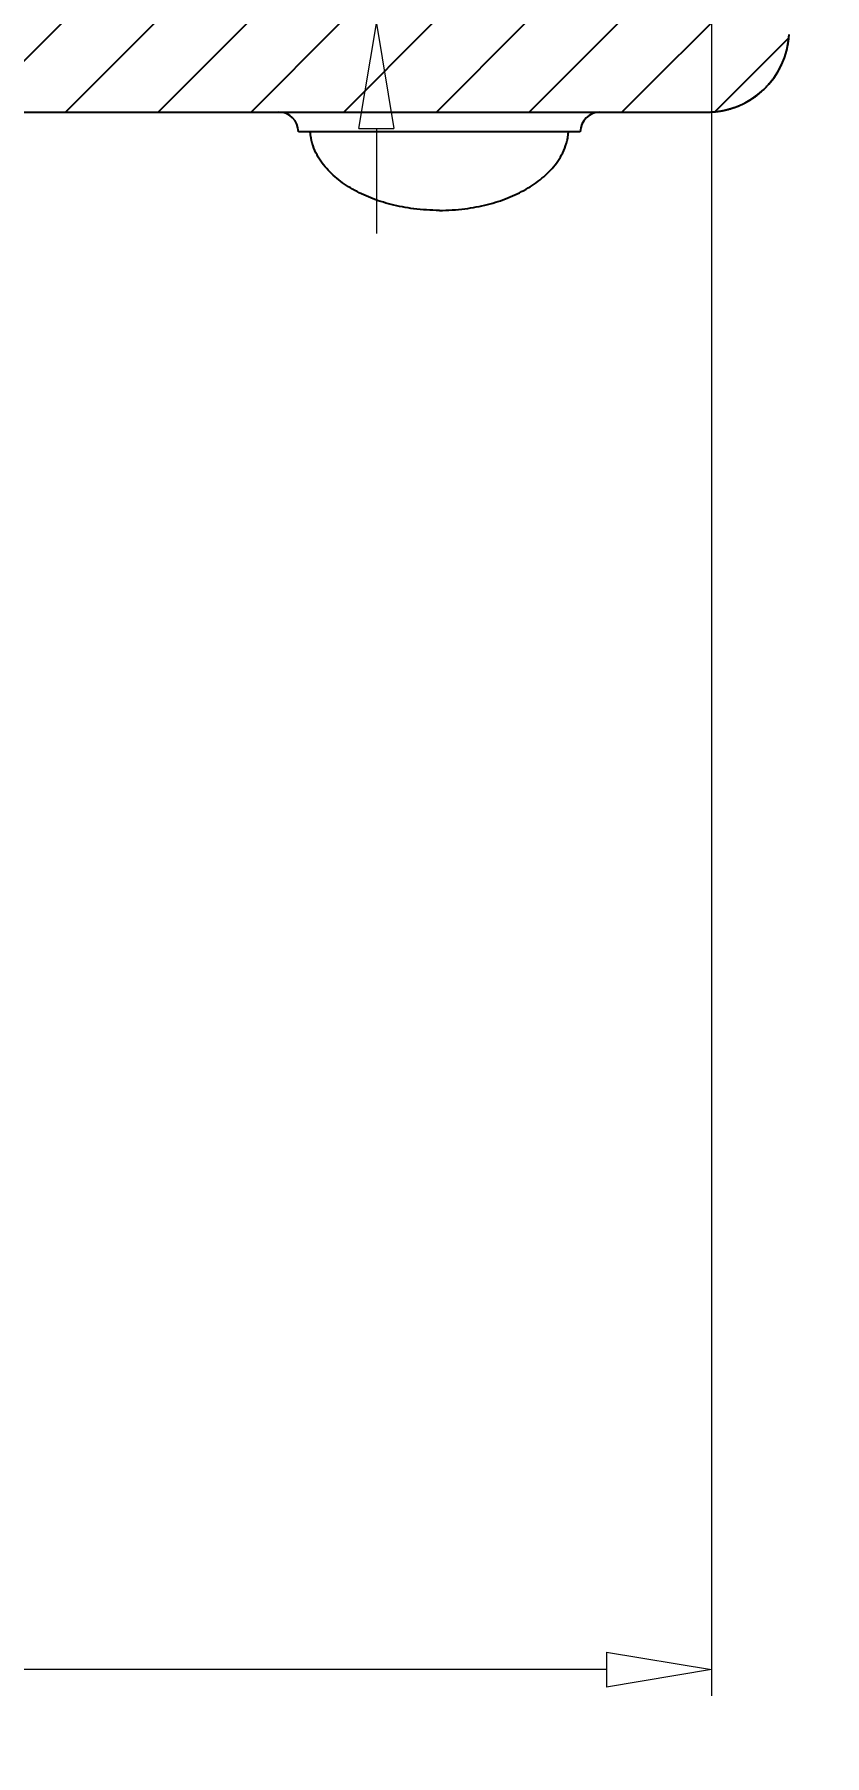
# Model space of a CAD drawing. Header units: inches. Extents: x 1964 to 3446, y -1690 to -1141.
# Drawn here: x 3289.6 to 3313.7, y -1622.4 to -1569.9 of the extents above; entities that cross this region are included whole.
import ezdxf

# ---------------------------------------------------------------- set-up
doc = ezdxf.new("R2010")
doc.units = ezdxf.units.IN
doc.header["$MEASUREMENT"] = 0
doc.layers.get('0').update_dxf_attribs({"linetype": 'CONTINUOUS'})
doc.layers.get('Defpoints').update_dxf_attribs({"linetype": 'CONTINUOUS'})
doc.layers.add('dim', color=3, linetype='CONTINUOUS', lineweight=9)
doc.styles.add('ROMAND', font='romand.shx', dxfattribs={"bigfont": 'gbcbig.shx'})
doc.dimstyles.new('YanXiu', dxfattribs={"dimtxt": 2.5, "dimasz": 2.2, "dimexe": 1, "dimexo": 0, "dimgap": 0.66, "dimtad": 0, "dimzin": 0, "dimdsep": 46, "dimtxsty": 'ROMAND', "dimblk": 'CLOSEDBLANK', "dimcen": 0, "dimclrd": 3, "dimclre": 3, "dimclrt": 7, "dimadec": 0, "dimazin": 0, "dimtfac": 1, "dimtdec": 4, "dimtofl": 0, "dimtmove": 0, "dimatfit": 3, "dimldrblk": 'CLOSEDBLANK', "dimfxl": 0, "dimtolj": 1, "dimtzin": 0, "dimlwd": 0, "dimlwe": 0, "dimarcsym": 0})

# ---------------------------------------------------------------- blocks, each defined once
blk = doc.blocks.new('_ClosedBlank')
at = {"color": 0, "linetype": 'ByBlock', "lineweight": -2}
for p, q in [((-1, 0.1666666666666667), (0, 0)), ((-1, 0.1666666666666667), (-1, -0.1666666666666667)), ((0, 0), (-1, -0.1666666666666667))]:
    blk.add_line(p, q, dxfattribs=at)
blk = doc.blocks.new('*D34')
at = {"layer": 'Defpoints', "color": 0}
for p in [(3177.699633315514, -1563.553369592495), (3310.293360159615, -1563.553369592495), (3177.699633315514, -1619.772445944509)]:
    blk.add_point(p, dxfattribs=at)
at = {"layer": 'dim', "color": 3, "lineweight": 5}
for p, q in [((3177.699633315514, -1563.553369592495), (3177.699633315514, -1620.572045944509)), ((3310.293360159615, -1563.553369592495), (3310.293360159615, -1620.572045944509)), ((3180.899633315514, -1619.772445944509), (3233.577849118517, -1619.772445944509)), ((3307.093360159615, -1619.772445944509), (3254.415144356612, -1619.772445944509))]:
    blk.add_line(p, q, dxfattribs=at)
at = {"layer": 'dim', "color": 3, "lineweight": 5, "xscale": 3.2, "yscale": 3.2, "zscale": 3.2, "rotation": 180}
blk.add_blockref('_ClosedBlank', (3177.699633315514, -1619.772445944509), dxfattribs=at)
at = {"layer": 'dim', "color": 3, "lineweight": 5, "xscale": 3.2, "yscale": 3.2, "zscale": 3.2}
blk.add_blockref('_ClosedBlank', (3310.293360159615, -1619.772445944509), dxfattribs=at)
at = {"layer": 'dim', "color": 7, "insert": (3243.996496737564, -1619.772445944509), "char_height": 4, "attachment_point": 5, "style": 'ROMAND'}
blk.add_mtext('132.59', dxfattribs=at)
blk = doc.blocks.new('*D35')
at = {"layer": 'Defpoints', "color": 0}
for p in [(3300.075564168616, -1563.553369592495), (3302.2611385062, -1563.553369592495), (3302.1564081166, -1569.553369592495)]:
    blk.add_point(p, dxfattribs=at)
at = {"layer": 'dim', "color": 3, "lineweight": 5}
for p, q in [((3300.075564168616, -1560.353369592495), (3300.075564168616, -1557.153369592495)), ((3302.2611385062, -1563.553369592495), (3299.275964168616, -1563.553369592495)), ((3302.1564081166, -1569.553369592495), (3299.275964168616, -1569.553369592495)), ((3300.075564168616, -1572.753369592495), (3300.075564168616, -1575.953369592495))]:
    blk.add_line(p, q, dxfattribs=at)
at = {"layer": 'dim', "color": 3, "lineweight": 5, "xscale": 3.2, "yscale": 3.2, "zscale": 3.2}
for p, rotation in [((3300.075564168616, -1563.553369592495), 270), ((3300.075564168616, -1569.553369592495), 90)]:
    blk.add_blockref('_ClosedBlank', p, dxfattribs=dict(at, rotation=rotation))
at = {"layer": 'dim', "color": 7, "insert": (3300.075564168616, -1550.258531497256), "char_height": 4, "attachment_point": 5, "rotation": 90, "style": 'ROMAND'}
blk.add_mtext('6.00', dxfattribs=at)

msp = doc.modelspace()

# ---------------------------------------------------------------- hatches: boundary and pattern name
h = msp.add_hatch()
h.set_pattern_fill('DEFAULT__10', color=5, scale=2, angle=45, style=0)
h.set_pattern_definition([(45, (3043.2096514326, -1624.477210543995), (-1.4142135624, 1.4142135624), [])])
edge = h.paths.add_edge_path()
edge.add_line((3178.014079991201, -1569.553369592495), (3181.156408116601, -1569.553369592495))
edge.add_line((3181.156408116601, -1569.553369592495), (3181.2611385062, -1563.553369592495))
edge.add_line((3181.2611385062, -1563.553369592495), (3182.4934213692, -1563.553369592495))
edge.add_line((3182.4934213692, -1563.553369592495), (3182.4934213692, -1569.553369592495))
edge.add_line((3182.4934213692, -1569.553369592495), (3184.4934213692, -1569.553369592495))
edge.add_line((3184.4934213692, -1569.553369592495), (3184.4934213692, -1563.553369592495))
edge.add_line((3184.4934213692, -1563.553369592495), (3185.7257042322, -1563.553369592495))
edge.add_line((3185.7257042322, -1563.553369592495), (3185.8304346217, -1569.553369592495))
edge.add_line((3185.830434621701, -1569.553369592495), (3211.5590534198, -1569.553369592495))
edge.add_line((3211.5590534198, -1569.553369592495), (3211.9964967374, -1564.553369592495))
edge.add_line((3211.9964967374, -1564.553369592495), (3212.8964967374, -1564.553369592495))
edge.add_line((3212.8964967374, -1564.553369592495), (3213.0711005848, -1569.553369592495))
edge.add_line((3213.0711005848, -1569.553369592495), (3214.9218928899, -1569.553369592495))
edge.add_line((3214.9218928899, -1569.553369592495), (3215.0964967374, -1564.553369592495))
edge.add_line((3215.0964967374, -1564.553369592495), (3215.9964967374, -1564.553369592495))
edge.add_line((3215.9964967374, -1564.553369592495), (3216.433940055, -1569.553369592495))
edge.add_line((3216.433940055, -1569.553369592495), (3271.5529026833, -1569.553369592495))
edge.add_line((3271.552902683301, -1569.553369592495), (3271.990346001, -1564.553369592495))
edge.add_line((3271.990346001, -1564.553369592495), (3272.890346001001, -1564.553369592495))
edge.add_line((3272.890346001001, -1564.553369592495), (3273.0649498484, -1569.553369592495))
edge.add_line((3273.0649498484, -1569.553369592495), (3274.915742153501, -1569.553369592495))
edge.add_line((3274.915742153501, -1569.553369592495), (3275.090346001, -1564.553369592495))
edge.add_line((3275.090346001, -1564.553369592495), (3275.990346001, -1564.553369592495))
edge.add_line((3275.990346001, -1564.553369592495), (3276.4277893186, -1569.553369592495))
edge.add_line((3276.4277893186, -1569.553369592495), (3302.1564081166, -1569.553369592495))
edge.add_line((3302.156408116601, -1569.553369592495), (3302.2611385062, -1563.553369592495))
edge.add_line((3302.2611385062, -1563.553369592495), (3303.4934213692, -1563.553369592495))
edge.add_line((3303.4934213692, -1563.553369592495), (3303.4934213692, -1569.553369592495))
edge.add_line((3303.4934213692, -1569.553369592495), (3305.4934213692, -1569.553369592495))
edge.add_line((3305.4934213692, -1569.553369592495), (3305.4934213692, -1563.553369592495))
edge.add_line((3305.4934213692, -1563.553369592495), (3306.7257042322, -1563.553369592495))
edge.add_line((3306.7257042322, -1563.553369592495), (3306.8304346217, -1569.553369592495))
edge.add_line((3306.830434621701, -1569.553369592495), (3309.978913483901, -1569.553369592495))
edge.add_line((3309.978913483901, -1569.553369592495), (3311.116162294401, -1547.853369592495))
edge.add_line((3311.116162294401, -1547.853369592495), (3312.048032181301, -1547.853369592495))
edge.add_line((3312.0480321813, -1547.853369592495), (3312.0951991826, -1548.753369592495))
edge.add_line((3312.0951991826, -1548.753369592495), (3313.220292847901, -1548.753369592495))
edge.add_line((3313.220292847901, -1548.753369592495), (3313.2464967376, -1549.253369592495))
edge.add_line((3313.2464967376, -1549.253369592495), (3313.7464967376, -1549.253369592495))
edge.add_line((3313.7464967376, -1549.253369592495), (3312.6652802341, -1569.884209483095))
edge.add_spline(control_points=[(3310.1687063973, -1572.253369592495), (3311.5730824638, -1572.253369592494), (3312.5917808698, -1571.286660900994), (3312.6652802341, -1569.884209483095)], knot_values=[0, 0, 0, 0, 1, 1, 1, 1], degree=3, periodic=0)
edge.add_line((3310.1687063973, -1572.253369592495), (3264.0862168196, -1572.253369592495))
edge.add_line((3264.0862168196, -1572.253369592495), (3264.052533684101, -1571.868369592495))
edge.add_line((3264.052533684101, -1571.868369592495), (3223.940459791001, -1571.868369592495))
edge.add_line((3223.940459791, -1571.868369592495), (3223.9067766555, -1572.253369592495))
edge.add_line((3223.9067766555, -1572.253369592495), (3177.8242870779, -1572.253369592495))
edge.add_spline(control_points=[(3177.8242870779, -1572.253369592495), (3176.4199110113, -1572.253369592494), (3175.401212605299, -1571.286660900994), (3175.327713241, -1569.884209483095)], knot_values=[0, 0, 0, 0, 1, 1, 1, 1], degree=3, periodic=0)
edge.add_line((3175.327713241, -1569.884209483095), (3174.2464967376, -1549.253369592495))
edge.add_line((3174.2464967376, -1549.253369592495), (3174.7464967376, -1549.253369592495))
edge.add_line((3174.7464967376, -1549.253369592495), (3174.7727006272, -1548.753369592495))
edge.add_line((3174.7727006272, -1548.753369592495), (3175.8977942925, -1548.753369592495))
edge.add_line((3175.8977942925, -1548.753369592495), (3175.9449612938, -1547.853369592495))
edge.add_line((3175.944961293801, -1547.853369592495), (3176.876831180801, -1547.853369592495))
edge.add_line((3176.876831180801, -1547.853369592495), (3178.014079991201, -1569.553369592495))

# ---------------------------------------------------------------- linework, layer by layer
at = {"color": 7, "linetype": 'Continuous'}
for p, q in [((3177.8242870779, -1572.253369592495), (3310.1687063973, -1572.253369592495)), ((3264.0862168196, -1572.253369592495), (3310.1687063973, -1572.253369592495)), ((3306.2964967376, -1572.853369592495), (3297.6964967376, -1572.853369592495))]:
    msp.add_line(p, q, dxfattribs=at)
for centre, radius, start, end in [((3310.1687063973, -1569.753369592495), 2.5, 270, 356.9999999999939), ((3297.0964967376, -1572.853369592495), 0.6, 0, 90), ((3306.896496737601, -1572.853369592495), 0.6, 90, 180)]:
    msp.add_arc(centre, radius, start, end, dxfattribs=at)
for points, start_tangent, end_tangent in [([(3310.1687063973, -1572.253369592495), (3310.1956522796, -1572.253224372095), (3310.2227095533, -1572.252786256195), (3310.2498741248, -1572.252051604995), (3310.277141787501, -1572.251016838595), (3310.3045082222, -1572.249678440395), (3310.3319689978, -1572.248032961195), (3310.3595195719, -1572.246077022595), (3310.3871552916, -1572.243807321195), (3310.4148713951, -1572.241220631795), (3310.4426630121, -1572.238313811795), (3310.470525165701, -1572.235083804695), (3310.4984527734, -1572.231527643795), (3310.526440649201, -1572.227642456295), (3310.5544835048, -1572.223425466995), (3310.582575952, -1572.218874001595), (3310.6107125044, -1572.213985491195), (3310.6388875797, -1572.208757475395), (3310.6670955019, -1572.203187606195), (3310.6953305042, -1572.197273651495), (3310.7235867311, -1572.191013498995), (3310.751858241701, -1572.184405159095), (3310.780139012, -1572.177446768995), (3310.8084229386, -1572.170136595395), (3310.836703841901, -1572.162473038495), (3310.8649754688, -1572.154454634695), (3310.893231497, -1572.146080059595), (3310.9214655382, -1572.137348131695), (3310.9496711421, -1572.128257814495), (3310.977841800101, -1572.118808219795), (3311.0059709496, -1572.108998610195), (3311.034051978, -1572.098828401695), (3311.062078227, -1572.088297165995), (3311.0900429973, -1572.077404632895), (3311.1179395528, -1572.066150692395), (3311.1457611252, -1572.054535396695), (3311.173500919001, -1572.042558961895), (3311.2011521162, -1572.030221769795), (3311.228707881201, -1572.017524369395), (3311.2561613659, -1572.004467478195), (3311.2835057146, -1571.991051983195), (3311.3107340694, -1571.977278942195), (3311.3378395752, -1571.963149584295), (3311.3648153849, -1571.948665310495), (3311.391654665, -1571.933827694395), (3311.4183506008, -1571.918638482095), (3311.4448964018, -1571.903099592295), (3311.4712853068, -1571.887213116395), (3311.4975105898, -1571.870981317395), (3311.5235655653, -1571.854406630395), (3311.549443593401, -1571.837491660695), (3311.5751380855, -1571.820239183495), (3311.6006425096, -1571.802652142595), (3311.6259503956, -1571.784733648695), (3311.6510553408, -1571.766486978395), (3311.6759510147, -1571.747915571695), (3311.7006311649, -1571.729023030295), (3311.725089621501, -1571.709813115595), (3311.7493203028, -1571.690289746095), (3311.7733172198, -1571.670456994795), (3311.7970744813, -1571.650319086495), (3311.820586298701, -1571.629880394695), (3311.843846990801, -1571.609145438795), (3311.8668509878, -1571.588118880395), (3311.8895928365, -1571.566805519995), (3311.9120672041, -1571.545210293295), (3311.9342688825, -1571.523338267495), (3311.956192792501, -1571.501194637195), (3311.9778339871, -1571.478784720295), (3311.9991876562, -1571.456113953995), (3312.020249128901, -1571.433187889995), (3312.0410138782, -1571.410012190195), (3312.0614775231, -1571.386592622295), (3312.0816358322, -1571.362935054595), (3312.1014847264, -1571.339045451695), (3312.121020281601, -1571.314929868895), (3312.1402387311, -1571.290594447995), (3312.159136468, -1571.266045411395), (3312.1777100471, -1571.241289057595), (3312.1959561868, -1571.216331755595), (3312.2138717709, -1571.191179939595), (3312.23145385, -1571.165840104095), (3312.248699642601, -1571.140318798095), (3312.265606536801, -1571.114622619995), (3312.2821720901, -1571.088758211895), (3312.298394031201, -1571.062732254895), (3312.314270259601, -1571.036551462995), (3312.3297988463, -1571.010222577795), (3312.344978033801, -1570.983752363795), (3312.359806235901, -1570.957147602295), (3312.374282037501, -1570.930415086495), (3312.3884041939, -1570.903561616295), (3312.4021716301, -1570.876593992895), (3312.4155834403, -1570.849519013695), (3312.4286388862, -1570.822343467395), (3312.4413373965, -1570.795074128895), (3312.453678564701, -1570.767717754495), (3312.4656621483, -1570.740281076695), (3312.4772880664, -1570.712770799995), (3312.4885563982, -1570.685193595895), (3312.499467380801, -1570.657556098295), (3312.5100214073, -1570.629864899695), (3312.520219024, -1570.602126546095), (3312.5300609282, -1570.574347533195), (3312.5395479658, -1570.546534302395), (3312.5486811281, -1570.518693236695), (3312.5574615497, -1570.490830657095), (3312.5658905047, -1570.462952818595), (3312.5739694047, -1570.435065906995), (3312.5816997945, -1570.407176035295), (3312.5890833501, -1570.379289240595), (3312.596121874601, -1570.351411480695), (3312.6028172952, -1570.323548631595), (3312.609171659401, -1570.295706484295), (3312.6151871322, -1570.267890742095), (3312.620865992, -1570.240107018395), (3312.6262106272, -1570.212360833995), (3312.6312235325, -1570.184657615195), (3312.6359073055, -1570.157002691295), (3312.6402646426, -1570.129401292895), (3312.6442983358, -1570.101858550195), (3312.6480112686, -1570.074379491195), (3312.6514064122, -1570.046969040195), (3312.6544868223, -1570.019632016395), (3312.657255634801, -1569.992373132695), (3312.659716062301, -1569.965196994895), (3312.6618713905, -1569.938108100195), (3312.6637249743, -1569.911110836795), (3312.6652802341, -1569.884209483095)], (1, 0), (0.0523359562522191, 0.9986295347540879)), ([(3301.9964967376, -1575.253369592495), (3301.2172564137, -1575.204019528895), (3300.5244185442, -1575.072441739795), (3299.9040132128, -1574.871931153795), (3299.351517802, -1574.606791867695), (3298.8691917845, -1574.274873580295), (3298.6571243638, -1574.081224667395), (3298.467350526, -1573.866359336195), (3298.3035647652, -1573.626761600395), (3298.1717375419, -1573.356749475695), (3298.082377388, -1573.046322173495), (3298.0595392802, -1572.870321897295), (3298.0583949903, -1572.853696863795)], (-1, 0), (-0.06347817876274012, 0.9979832267232579)), ([(3301.9964967376, -1575.253369592495), (3302.7757370614, -1575.204019528895), (3303.468574930901, -1575.072441739795), (3304.088980262301, -1574.871931153795), (3304.641475673101, -1574.606791867695), (3305.1238016906, -1574.274873580295), (3305.3358691113, -1574.081224667395), (3305.525642949101, -1573.866359336195), (3305.6894287099, -1573.626761600395), (3305.821255933201, -1573.356749475695), (3305.910616087101, -1573.046322173495), (3305.933454195, -1572.870321897295), (3305.934598484801, -1572.853696863795)], (1, 0), (0.06347817876274012, 0.9979832267232579))]:
    msp.add_spline(points, degree=3, dxfattribs=dict(at, start_tangent=start_tangent, end_tangent=end_tangent))

# ---------------------------------------------------------------- dimensions: what is measured, and where the dimension line sits
at = {"layer": 'dim'}
dim = msp.add_linear_dim(base=(3300.075564168616, -1563.553369592495), p1=(3302.1564081166, -1569.553369592495), p2=(3302.2611385062, -1563.553369592495), angle=90, dimstyle='YanXiu', override={"dimtxt": 4, "dimasz": 3.2, "dimexe": 0.7996, "dimgap": 0.7996}, dxfattribs=at)
dim.commit()
dim.dimension.update_dxf_attribs({"geometry": '*D35', "text_midpoint": (3300.075564168616, -1550.258531497256), "dimtype": 160})
dim = msp.add_linear_dim(base=(3177.699633315514, -1619.772445944509), p1=(3310.293360159615, -1563.553369592495), p2=(3177.699633315514, -1563.553369592495), dimstyle='YanXiu', override={"dimtxt": 4, "dimasz": 3.2, "dimexe": 0.7996, "dimgap": 0.7996}, dxfattribs=at)
dim.commit()
dim.dimension.update_dxf_attribs({"geometry": '*D34', "text_midpoint": (3243.996496737564, -1619.772445944509), "dimtype": 160})

doc.saveas('drawing.dxf')
